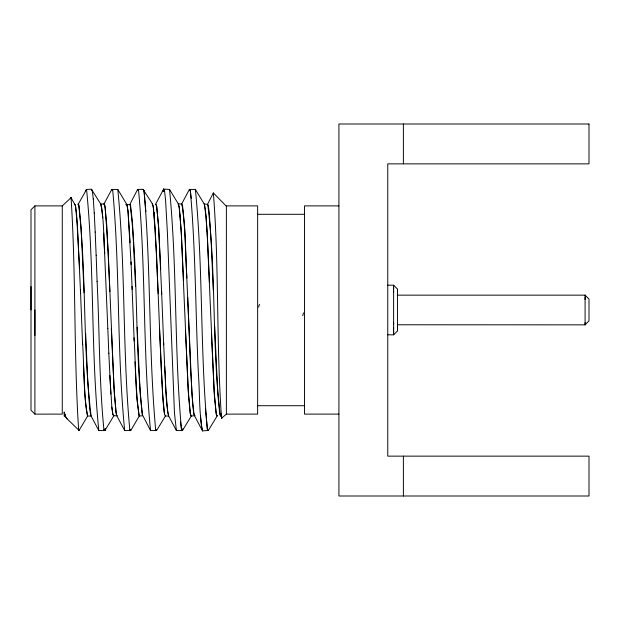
<?xml version="1.0" encoding="UTF-8"?>
<svg xmlns="http://www.w3.org/2000/svg" width="620" height="620" viewBox="0 0 620 620"><rect width="100%" height="100%" fill="white"/><g stroke="black" fill="none" stroke-linecap="round" stroke-linejoin="round"><path stroke-width="0.93" d="M31 310L31 286.603M34.906 335.412L34.906 310M393.623 331.158L393.623 334.815L387.763 334.815M393.623 328.871L393.623 322.966M393.623 292.454L393.623 287.889M393.623 286.401L393.623 285.185L387.763 285.185M397.529 329.879L397.529 330.902L393.623 334.815M397.529 328.623L397.529 324.779L585.094 324.849L589 320.803L589 299.057L585.094 295.151L397.529 295.151M397.529 292.175L397.529 289.098L393.623 285.185L393.623 288.842M585.094 324.121L585.094 322.663M585.094 299.499L585.094 297.337M585.094 295.88L585.094 295.151L585.094 324.849L585.094 324.438M154.062 214.404L154.241 212.552M154.07 214.474L154.248 212.644M179.692 216.512L179.893 214.652M169.524 189.433L163.665 189.123L164.61 191.394L165.555 199.873L167.439 233.306L174.468 413.114L176.406 430.567L182.458 430.567L182.776 428.707M258.649 307.117L259.423 304.327M302.746 315.673L303.521 312.883M213.35 192.936L207.685 203.965C216.442 274.156 211.699 345.797 220.371 416.012M78.035 204.561L86.552 189.464L91.403 189.224L92.349 190.975M139.624 415.423L130.735 430.567L124.682 430.567L116.948 416.043L115.94 412.145L113.925 386.609L108.291 253.503L105.26 207.855L104.253 203.957L100.711 203.941L91.403 189.224L92.349 190.999L93.302 199.074M64.216 416.036L64.216 412.13L65.666 416.88L67.092 418.825L79.066 430.427L87.614 416.074C83.103 391.584 84.297 366.281 82.46 341.488M165.517 415.873L156.597 430.536L155.62 429.435C148.506 350.06 151.094 270.049 144.011 190.673L143.065 189.317L137.617 189.433L130.068 203.926C138.772 274.048 134.377 345.526 142.6 415.757L139.237 415.997C134.866 390.267 135.842 363.855 134.036 337.853M79.066 430.427L78.663 430.296C73.679 352.896 76.059 275.11 71.052 197.71L70.448 198.617L71.052 197.71L75.501 205.654L76.516 213.427L79.538 267.863M85.529 190.727L86.552 189.472C94.573 269.522 90.752 350.517 98.82 430.567L104.873 430.567L113.855 415.795L112.848 414.54L111.833 407.03M62.264 205.887L34.906 205.887L31 209.777L31 410.223L34.906 414.129L62.264 414.114L62.264 205.887L71.052 197.71M64.868 415.385L64.216 416.02L65.526 415.981L64.868 415.385L64.216 412.13L65.201 416.02M226.378 206.243L213.35 192.921C219.271 267.755 216.155 343.255 221.557 418.182L226.378 414.114L257.641 414.114L257.641 205.887L226.378 205.887L226.378 414.114M222.123 417.927L221.557 418.182L220.991 413.602M125.968 204.74L126.976 204.678L127.983 210.916L131.122 264.585M129.479 204.74L130.494 204.678L132.51 223.076L135.54 286.37M126.976 204.678L117.8 189.441L111.755 189.433L103.827 204.205L104.842 205.46L106.857 226.277L109.887 291.64M338.915 205.887L304.529 205.887L304.529 414.114L338.915 414.114M257.641 214.287L304.529 214.287M257.641 405.713L304.529 405.713M137.136 327.221L140.159 393.01L142.181 414.338L150.544 430.567L156.597 430.567L155.62 429.451M117.374 415.795L113.894 415.725L112.879 414.671L111.864 407.301L109.817 375.394M130.494 204.678L126.054 204.476L127.069 204.995L128.084 211.862L130.115 242.583M204.104 203.934L207.196 204.383L208.204 205.158L209.219 212.21L211.249 243.296L213.272 290.222M155.504 204.321L156.519 205.274L158.542 225.688L161.704 293.996M138.585 190.549L137.617 189.433L138.585 190.549C145.917 270.328 142.755 350.858 150.544 430.567M112.724 190.549L111.755 189.433L112.724 190.549C120.063 270.328 116.8 350.866 124.682 430.559M182.458 430.567L181.482 429.451C174.158 349.68 177.312 269.15 169.524 189.449L178.498 204.189L179.498 209.118L181.49 236.026L183.489 280M129.758 429.451L130.735 430.567L129.758 429.443C122.427 349.672 125.682 269.134 117.8 189.433M103.897 429.451L104.873 430.567L105.191 428.714L104.873 430.567L103.897 429.451C99.045 380.238 99.564 330.638 97.092 281.279M65.666 416.873L67.092 418.825M143.065 189.333L152.536 204.026L153.535 208.374L156.535 254.293L161.169 367.59L163.168 402.473L164.168 412.269L165.16 416.02L168.679 416.02C165.176 399.745 165.997 382.796 164.625 366.25M74.493 204.127L75.501 205.654M78.011 204.127L79.019 205.662L81.042 226.99L84.072 292.779M64.216 413.881L65.092 415.276M195.385 189.464L204.453 204.414L205.453 209.901L207.452 237.847L209.452 282.425M176.406 430.543L168.702 416.051L167.702 412.362L165.703 387.547L163.61 342.62M98.82 430.567L90.714 415.322L89.698 409.084L87.684 379.556L85.661 333.63M220.681 415.989L219.681 413.92L217.682 391.949L214.683 326.283M152.187 203.996L153.179 206.135L155.178 228.129L158.178 293.748M156.372 205.429L155.705 203.988L163.665 189.123L164.61 191.417M217.078 416.059L216.085 413.463L214.086 390.639L207.096 231.431L206.096 216.597L204.352 204.763M139.082 415.757L137.067 399.342L135.052 361.871M78.6 204.244C86.823 274.474 82.429 345.952 91.132 416.074L87.528 416.012C84.103 399.373 84.824 382.122 83.475 365.234M75.369 205.073L77.392 224.944L80.553 292.756M116.366 414.54L114.343 393.723L111.313 328.36M164.517 414.307L162.525 393.251L159.526 328.445M180.513 421.732L181.482 429.42L182.458 430.551L191.479 415.71L190.48 414.718L188.48 394.777L185.489 330.91M198.478 375.441C195.455 313.836 195.804 251.999 190.309 190.549L189.34 189.433L195.385 189.433C203.29 269.204 199.958 349.827 207.398 429.66L208.374 430.427L217.434 415.485L216.434 415.082L214.442 396.273L211.443 333.358M191.278 198.292L190.309 190.549L189.34 189.464L181.691 203.934L182.691 206.863L184.69 230.384L191.991 394.661L194.021 414.811L195.029 415.625L191.123 416.067L190.123 412.897L188.124 388.988L181.141 229.764L179.141 206.677L178.142 203.926L181.854 203.972C186.171 228.299 185.186 253.347 186.922 277.954M144.011 190.689L145.894 211.676M156.705 206.15L158.704 228.238L160.704 269.243M102.75 217.86L101.742 207.847L100.734 203.957C104.214 220.154 103.408 237.018 104.772 253.487M198.478 375.433C199.865 393.886 198.966 412.711 202.515 430.916L208.374 430.427L207.398 429.629L205.437 408.379M200.5 415.586L201.508 426.754L202.515 430.892L194.688 416.059L193.688 413.199L192.688 404.248L190.689 370.636L187.69 297.29M93.294 199.028L94.248 213.024M110.848 394.064L108.81 353.16M103.749 233.205L107.81 328.553M94.248 212.947L95.201 232.105M131.014 261.966L132.138 289.339M107.802 328.344L108.818 353.462M95.193 232.004L96.147 255.316M161.588 291.028L163.703 344.798M132.021 286.363L134.168 341.008M80.437 289.827L82.569 344.085M96.147 255.192L97.1 281.418M403.387 124L403.387 163.858M403.387 456.142L403.387 496M397.529 289.354L397.529 330.646M393.623 291.129L393.623 324.586M393.623 327.546L393.623 332.111M393.623 333.599L393.623 334.506M34.906 205.871L34.906 414.129M163.665 189.123L163.099 191.565L163.665 189.123M589 124L338.915 124L338.915 496L589 496L589 456.142L387.763 456.142L387.763 163.858L589 163.858L589 124"/></g></svg>
